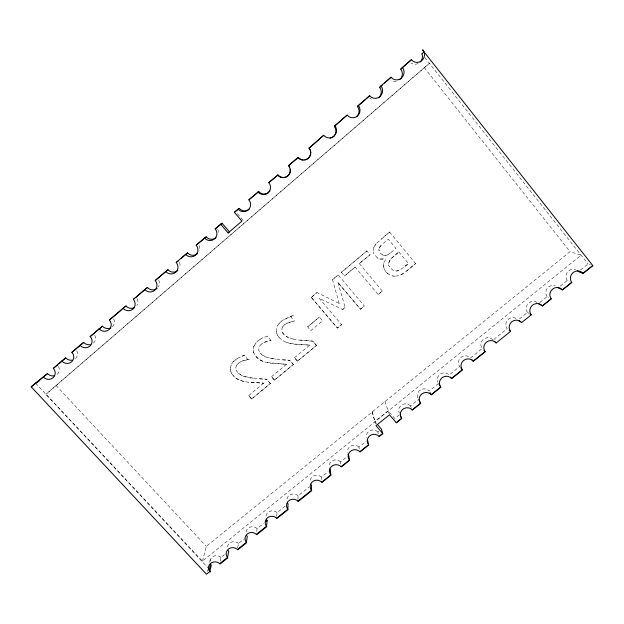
<?xml version="1.0" encoding="UTF-8"?>
<svg xmlns="http://www.w3.org/2000/svg" width="624" height="624" viewBox="0 0 624 624"><rect width="100%" height="100%" fill="white"/><g stroke="black" fill="none" stroke-linecap="round" stroke-linejoin="round"><path stroke-width="0.47" stroke-dasharray="3.12 2.34" d="M276.331 331.578L276.83 327.272L277.789 325.244M297.96 499.379L298.038 495.854L309.169 486.954M297.469 361.171L294.473 357.63L297.469 361.171L316.524 345.439L312.858 341.11L299.091 339.979M274.466 380.164L271.479 376.646L274.466 380.164L293.366 364.471L289.7 360.259L275.972 359.237L265.925 357.061M293.366 364.564L289.7 360.259M276.713 516.368L277.009 512.678L285.129 506.181M267.134 362.489L286.51 364.307C275.746 363.215 261.706 365.024 254.732 354.775M281.135 321.539C282.032 319.449 307.975 309.114 283.382 319.925M256.706 531.492L257.088 528.606L263.546 523.442M395.187 276.214C388.198 276.51 381.716 269.209 383.846 262.306M251.651 399.009L248.664 395.507L251.651 399.009L270.395 383.534L266.737 379.252C257.096 377.957 245.216 379.821 237.65 372.473M237.697 547.794L238.446 543.512L244.343 538.801M270.395 383.534L266.737 379.252M231.878 373.815C238.68 384.251 252.923 381.896 263.578 383.175L248.711 382.231M268.991 340.876L271.034 340.54L266.588 341.437L261.378 344.128M220.186 561.046L220.943 557.513L224.484 554.681M267.478 336.118L262.844 337.865M230.357 367.825L231.785 363.667M391.1 252.431L395.983 248.453L388.292 239.164C385.164 242.603 378.487 245.17 378.979 250.637M253.25 348.715L253.742 346.538L256.113 342.615M209.672 562.396L210.311 559.728M207.121 571.49L207.558 569.681M202.465 561.132L206.302 546.343L570.055 251.644L581.1 255.185L202.465 561.132L45.942 394.282L429.429 63.328L45.942 394.282M373.737 247.393L373.246 251.909M253.742 346.538L256.09 342.701L258.016 340.782M388.518 263.344L390.725 258.874L398.822 251.901L390.764 258.921L389.126 261.425L388.658 265.099M243.61 360.602C257.533 357.919 241.27 360.446 240.872 361.709M248.017 359.798L244.499 355.235L239.858 357.053M236.668 365.196L235.786 367.583L236.083 370.055M282.695 326.804C281.112 329.199 281.845 332.077 283.6 334.292M373.776 247.432L376.139 243.61L389.641 232.034L381.085 239.109M383.885 262.353C389.251 255.629 379.626 261.518 377.333 257.837M379.127 248.274L380.843 245.661M231.746 363.761L233.197 361.764L237.292 358.355M277.774 325.322L279.224 323.31M374.813 245.419L376.178 243.649M236.636 365.297L238.469 363.176M261.401 344.042C259.42 345.938 258.055 348.332 258.983 350.977M282.688 326.89L284.528 324.753M233.158 361.858L237.26 358.449L244.499 355.235M279.217 323.388L281.151 321.469M311.29 297.391L337.467 328.052L341.617 324.62L337.483 328.13L311.29 297.391L317.07 292.562L339.23 303.459M339.253 303.521L332.483 279.692L338.2 274.919L364.354 305.947L360.438 309.176L337.919 282.493L360.438 309.176M366.92 250.934L341.398 272.314L366.92 250.934L370.048 254.701L359.362 263.617L370.048 254.701M311.29 297.453L317.07 292.625M332.498 279.747L338.216 274.966M355.118 267.08L344.51 276.003L355.118 267.08L378.136 294.559L382.309 291.018L378.136 294.559M271.019 340.626L267.501 336.04M307.64 326.797L319.418 317.015L322.608 320.814L310.822 330.58L307.64 326.882L319.418 317.015M342.623 309.527L345.134 307.359L342.623 309.527L319.098 298.256M248.641 395.616L263.578 383.175M271.463 376.748L286.517 364.213M294.473 357.724L309.637 345.181C300.573 344.284 290.612 345.267 282.485 340.447M404.937 266.362L408.455 263.546L400.335 269.747L396.614 271.019L393.315 270.613L389.314 266.666M251.675 398.9L270.41 383.425M274.482 380.063L293.366 364.471M297.476 361.078L316.516 345.353M360.415 309.106L364.354 305.947M406.411 271.112L415.646 263.585C408.837 268.507 402.207 277.415 392.691 275.98M321.578 479.638L321.438 477.134L328.138 471.775M340.72 463.811L340.493 461.9L347.225 456.511M359.268 448.991L358.917 447.166L366.14 441.386M378.323 433.75L377.848 432.026L379.283 430.872M399.298 414.866L394.75 418.509L388.12 410.787L374.813 421.489L376.763 423.743M411.138 407.519L410.444 405.951L418.696 399.352M438.563 383.464L429.164 390.983L428.064 389.984A6.763 6.482 -19.3 0 0 417.916 398.128M539.846 302.461L547.139 296.626L548.769 297.5M560.251 286.143L567.341 280.465L569.111 281.237M580.624 269.849L588.011 263.936L590.405 264.755M493.771 339.479L507.226 328.692L506.329 327.218A6.942 6.614 -34.5 0 1 516.789 318.825M519.511 318.841L527.53 312.413L529.019 313.396M387.988 254.678L391.139 252.478M257.993 340.868L260.247 339.183M284.521 324.831L287.001 323.162L292.18 321.477M238.43 363.269L240.903 361.616M400.67 274.981L403.385 273.468M260.224 339.269L262.86 337.779M286.993 323.24L294.442 321.032L290.69 316.68M263.858 342.467L266.604 341.351M388.027 254.725C383.971 257.119 379.142 253.625 378.823 249.428M396.661 271.073L398.541 270.66M385.382 255.512L382.637 255.005M309.637 345.095L294.684 344.019L286.073 342.264M259.717 378.924L266.721 379.353M282.672 359.915L289.692 360.352M379.774 258.96L385.343 258.968M270.075 358.192L275.987 359.143M253.071 378.152L243.04 376.085L240.061 374.579M293.163 339.019L299.091 340.064L312.858 341.195L316.524 345.439M244.265 381.467L240.17 380.398L236.597 378.612L233.321 375.734M293.155 339.105L286.018 336.352M263.008 361.499C258.414 359.627 254.015 355.891 253.282 350.735M265.91 357.154L260.536 353.426M288.998 337.966L286.01 336.437L283.608 334.207L282.087 331.648M220.943 557.513L220.077 556.787A6.505 6.037 6.9 0 0 213.587 556.288A6.505 6.037 6.9 0 0 209.992 561.272M238.446 543.512L237.557 542.771A6.521 6.084 5.8 0 0 231.052 542.272A6.521 6.084 5.8 0 0 227.417 547.279M257.088 528.606L256.175 527.842A6.536 6.123 4.4 0 0 249.655 527.335A6.536 6.123 4.4 0 0 245.989 532.381M277.009 512.678L276.073 511.883A6.56 6.17 2.8 0 0 265.824 516.454M298.038 495.854L297.079 495.035A6.583 6.217 0.7 0 0 286.775 499.645M321.438 477.134L320.455 476.284A6.607 6.271 -1.9 0 0 310.081 480.932M340.493 461.9L339.487 461.027A6.63 6.31 -4.4 0 0 329.129 467.345M262.93 355.641L260.512 353.512L259.007 350.883M358.917 447.166L357.887 446.269A6.653 6.349 -7 0 0 347.474 452.626M377.848 432.026L376.802 431.098A6.685 6.388 -10.1 0 0 366.327 437.502M279.209 337.522L282.469 340.532M410.444 405.951L409.367 404.984A6.731 6.451 -15.8 0 0 399.282 413.065M377.372 257.884L373.948 253.96M492.929 339.986L491.759 338.902A6.887 6.583 -30.8 0 0 481.385 347.225L482.212 348.551L470.418 357.989L469.271 356.936A6.841 6.552 -27 0 0 458.983 365.188L459.794 366.483L449.108 375.032L447.985 374.01A6.802 6.521 -23.1 0 0 437.767 382.208M388.019 273.866L386.014 271.916M56.02 385.421L206.302 546.343M35.638 383.245L207.995 567.871M237.409 213.697L242.962 220.194M319.09 298.194L341.64 324.698M341.383 272.259L344.51 276.003M359.33 263.562L382.348 291.08M398.822 251.901L408.455 263.546M389.594 231.995L415.646 263.585M424.811 57.494L588.011 263.936M424.242 67.618L570.055 251.644M277.774 335.572L279.193 337.607M236.114 369.962L237.619 372.575M527.53 312.413L526.64 310.931A6.989 6.638 -37.2 0 1 537.17 302.484M547.139 296.626L546.281 295.175A7.036 6.661 -39.5 0 1 555.337 285.854M567.341 280.465L566.467 278.983A7.082 6.685 -41.6 0 1 568.043 271.44A7.082 6.685 -41.6 0 1 575.593 269.599M230.911 371.842L231.839 373.916M276.822 333.559L277.766 335.657M388.619 265.044L389.353 266.713M373.207 251.87L373.979 254.007M384.891 401.333L389.212 413.985M337.919 282.493L345.15 307.429M372.294 411.856L375.008 421.715M372.107 411.637L375.5 423.985M230.412 369.814L230.872 371.943M253.742 352.872L253.274 348.629M276.346 331.5L276.806 333.645M383.409 265.613L384.111 268.843M230.396 367.723L230.381 369.907M58.484 366.506A6.911 6.497 30.5 0 1 57.158 374.361M76.752 350.766A6.926 6.544 31.2 0 1 75.387 358.675M94.77 335.244A6.95 6.599 32.1 0 1 93.366 343.208M113.646 318.981A6.965 6.646 33.1 0 1 112.211 326.999M137.202 298.685A6.989 6.716 34.8 0 1 136.874 305.464M158.707 280.16A7.012 6.77 36.9 0 1 158.348 286.993M179.392 262.345A7.028 6.825 39.6 0 1 179.782 267.626M199.017 245.435A7.051 6.88 43.1 0 1 199.391 250.754M217.698 229.343A7.075 6.926 47.8 0 1 218.408 232.916M371.561 99.099A7.441 7.184 -78.6 0 1 369.907 98.21M396.295 81.331A7.504 7.207 -76.7 0 1 390.928 80.106M418.127 63.508A7.566 7.223 -75.4 0 1 410.927 62.876"/><path stroke-width="0.94" d="M266.456 519.597L267.134 520.572L266.534 526.227L256.331 534.378M304.871 160.001A7.246 7.106 88.3 0 0 309.036 148.192L323.708 135.291A7.441 7.262 -85 0 0 333.934 136.172A7.441 7.262 -85 0 0 334.846 125.689L347.131 115.105A7.511 7.285 -81.1 0 0 357.388 115.994A7.511 7.285 -81.1 0 0 358.363 105.425L369.658 95.683A7.574 7.309 -78.5 0 0 379.954 96.58A7.574 7.309 -78.5 0 0 380.975 85.925L391.053 77.243A7.644 7.332 -76.6 0 0 401.38 78.148A7.644 7.332 -76.6 0 0 402.457 67.415L411.411 59.693A7.699 7.348 -75.3 0 0 424.437 53.391L422.9 49.787M209.812 571.537L211.286 565.235L210.545 564.049L209.056 570.336L210.389 571.763M323.708 135.291L309.036 148.192M330.08 138.302A7.316 7.137 -85.1 0 0 334.331 126.391L334.846 125.689M347.131 115.105L334.331 126.391M356.483 116.867A7.379 7.16 -81.2 0 0 357.443 106.478L358.363 105.425M369.658 95.683L366.46 98.701M378.651 97.796A7.441 7.184 -78.6 0 0 379.665 87.321L380.975 85.925M391.053 77.243L384.61 83.054M399.703 79.685A7.504 7.207 -76.7 0 0 400.764 69.131L402.457 67.415M411.411 59.693L400.764 69.131M421.933 53.843L424.008 51.862L422.588 50.06L592.8 265.582L583.027 273.406A7.207 6.786 -41.4 0 0 573.955 272.033A7.207 6.786 -41.4 0 0 570.882 280.878L571.779 282.407L562.411 289.91L558.121 287.843M220.607 224.164L228.15 232.939L229.429 231.824L222.019 223.197L215.179 228.844A7.192 7.043 47.4 0 1 214.539 238.883A7.192 7.043 47.4 0 1 204.508 238.04L196.186 245.216A7.176 6.997 42.8 0 1 195.593 255.185A7.176 6.997 42.8 0 1 185.585 254.35L176.225 262.423A7.153 6.942 39.3 0 1 175.672 272.314A7.153 6.942 39.3 0 1 165.703 271.495L155.204 280.543A7.129 6.88 36.7 0 1 154.697 290.363A7.129 6.88 36.7 0 1 144.76 289.544L133.341 299.387A7.106 6.817 34.6 0 1 132.881 309.13A7.106 6.817 34.6 0 1 122.983 308.318L109.395 320.026A7.082 6.755 33 0 1 108.997 329.675A7.082 6.755 33 0 1 99.13 328.879L90.215 336.562A7.067 6.7 31.9 0 1 89.856 346.148A7.067 6.7 31.9 0 1 80.012 345.353L71.908 352.342A7.043 6.646 31.1 0 1 71.588 361.858A7.043 6.646 31.1 0 1 61.776 361.07L53.344 368.339A7.028 6.599 30.3 0 1 53.063 377.793A7.028 6.599 30.3 0 1 43.29 377.013L31.2 386.818L206.466 574.213L210.023 571.373M228.15 232.939L241.909 221.114L234.374 212.3L239.203 208.393A7.121 7.004 60.9 0 0 249.109 209.227M238.079 209.11A7.246 7.129 60.5 0 0 248.165 209.96A7.246 7.129 60.5 0 0 248.875 199.797L258.726 191.552A7.153 7.043 71.1 0 0 269.903 191.03M257.938 191.989A7.277 7.168 70.8 0 0 268.055 192.839A7.277 7.168 70.8 0 0 268.819 182.606L277.992 174.954A7.199 7.075 80.6 0 0 290.339 169.042M277.532 175.094A7.324 7.199 80.4 0 0 287.68 175.96A7.324 7.199 80.4 0 0 288.491 165.656L298.069 157.388A7.371 7.231 88.3 0 0 308.256 158.262A7.371 7.231 88.3 0 0 309.106 147.88M31.2 386.818L47.541 373.589A6.911 6.497 30.5 0 0 54.054 375.812M58.828 363.862L65.746 357.895A6.926 6.544 31.2 0 0 72.275 360.142M90.238 344.682A6.95 6.599 32.1 0 1 83.694 342.42L71.908 352.342M110.744 327.951A6.965 6.646 33.1 0 1 102.508 326.204L90.215 336.562M121.056 310.222L109.395 320.026M122.46 309.013L125.978 305.978A6.989 6.716 34.8 0 0 134.238 307.733M136.172 297.196L147.412 287.508A7.012 6.77 36.9 0 0 157.178 288.311M177.817 270.559A7.028 6.825 39.6 0 1 168.012 269.747L155.204 280.543M181.202 258.383L187.574 252.884A7.051 6.88 43.1 0 0 197.41 253.711M216.044 237.674A7.075 6.926 47.8 0 1 206.185 236.847L196.186 245.216M217.347 227.222L222.019 223.197M239.203 208.393L234.374 212.3M258.726 191.552L248.875 199.797M277.992 174.954L268.819 182.606M288.491 165.656L298.186 157.544A7.246 7.106 88.3 0 0 303.014 160.087M357.443 106.478L365.071 99.895M379.665 87.321L382.489 84.887M43.29 377.013L47.541 373.589M53.344 368.339L57.439 365.056M61.776 361.07L65.746 357.895M265.699 521.719L267.134 520.572M494.278 341.227L496.158 342.958L510.604 331.399L509.691 329.901A7.059 6.724 -34.4 0 1 520.33 321.368L521.617 322.577L531.258 314.855L530.345 313.349A7.106 6.747 -37.1 0 1 541.07 304.762L542.35 305.971L551.242 298.857L550.337 297.336A7.153 6.77 -39.3 0 1 561.124 288.694L562.411 289.91L571.763 282.383M219.617 563.706L227.518 557.396L228.719 551.296L228.072 550.376M237.393 549.502L246.379 542.326L247.291 536.445L246.628 535.493M276.565 518.216L287.812 509.223L288.077 503.818L287.391 502.804M297.929 501.142L311.501 490.3L311.399 485.168L310.69 484.123M321.711 482.149L330.79 474.895L330.369 469.989L329.651 468.913M341.071 466.682L349.44 459.997L348.722 455.317L347.989 454.21M359.791 451.721L368.605 444.678L367.583 440.232M379.041 436.348L382.684 433.43L381.436 429.156L377.348 424.421M396.217 422.62L401.614 418.314L400.366 415.069M412.175 409.874L420.568 403.166L419.071 400.117M551.21 298.81L542.303 305.924L538.387 303.623M592.8 265.582L583.019 273.39L578.401 271.619A7.082 6.685 -41.6 0 0 577.153 270.418M80.012 345.353L83.694 342.42M99.13 328.879L102.508 326.204M122.983 308.318L125.978 305.978M133.341 299.387L134.753 298.288M144.76 289.544L147.412 287.508M165.703 271.495L168.012 269.747M176.225 262.423L178.363 260.824M185.585 254.35L187.574 252.884M204.508 238.04L206.185 236.847M215.179 228.844L216.684 227.799M35.638 383.245L39 380.944M529.768 313.88L531.258 314.855M518.77 320.525L521.617 322.577M509.254 330.314L510.604 331.399M496.158 342.958L494.871 341.773A7.004 6.685 -30.6 0 0 484.318 350.22L485.238 351.702L473.288 361.273L472.001 360.087A6.958 6.653 -26.8 0 0 461.534 368.472L462.454 369.946L451.636 378.604L450.349 377.434A6.911 6.622 -23 0 0 439.959 385.757L440.879 387.215L431.379 394.828L430.092 393.658A6.872 6.583 -19.2 0 0 419.773 401.926L420.701 403.377L412.37 410.046L411.083 408.892A6.841 6.552 -15.7 0 0 400.834 417.097L401.762 418.54L396.396 422.838L389.485 414.788L375.96 425.646L382.879 433.657L379.267 436.55L377.972 435.412A6.794 6.49 -10 0 0 367.848 443.524L368.784 444.951L360.048 451.94L358.753 450.809A6.763 6.451 -7 0 0 348.691 458.866L349.627 460.286L341.344 466.916L340.049 465.793A6.739 6.404 -4.3 0 0 330.049 473.795L330.993 475.207L322.007 482.399L320.713 481.283A6.716 6.365 -1.9 0 0 310.783 489.239L311.727 490.628L298.249 501.423L296.954 500.315A6.685 6.31 0.7 0 0 287.11 508.201L288.062 509.582L276.908 518.505L275.613 517.405A6.661 6.263 2.7 0 0 267.509 517.78A6.661 6.263 2.7 0 0 265.847 525.236L266.799 526.609L256.698 534.69L255.403 533.598A6.646 6.217 4.4 0 0 247.33 533.965A6.646 6.217 4.4 0 0 245.7 541.367L246.659 542.732L237.791 549.83L236.488 548.746A6.622 6.17 5.8 0 0 228.439 549.112A6.622 6.17 5.8 0 0 226.855 556.468L227.815 557.817L220.038 564.049L218.735 562.973A6.607 6.123 6.9 0 0 211.396 562.856A6.607 6.123 6.9 0 0 208.603 569.111L210.124 571.982M483.974 350.368L485.152 351.577L473.164 361.156L472.064 359.884M460.816 367.809L462.353 369.79L451.487 378.472L450.536 377.091M439 384.181L440.762 387.036L431.207 394.672L429.983 392.457M421.933 53.859L422.362 55.364A7.566 7.223 -75.4 0 1 420.209 62.002M288.764 165.672A7.199 7.075 80.6 0 1 289.77 167.255"/></g></svg>
